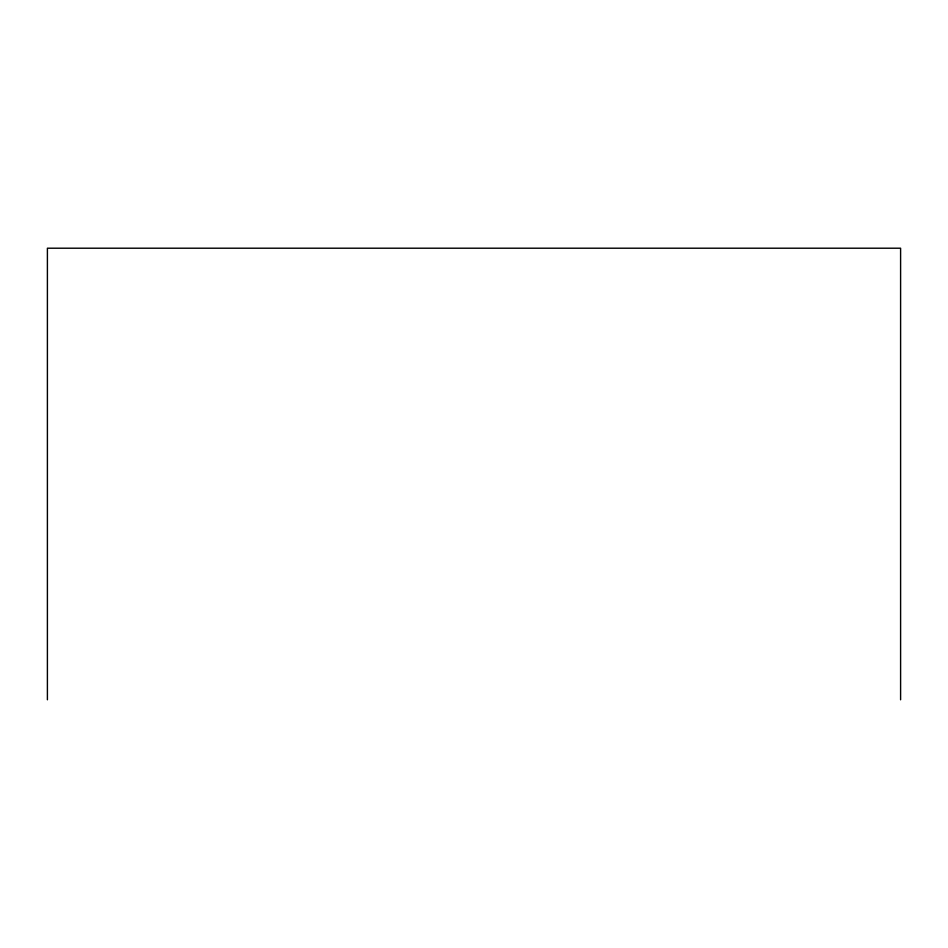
<?xml version="1.0" encoding="UTF-8"?>
<svg xmlns="http://www.w3.org/2000/svg" width="948" height="948" viewBox="0 0 948 948"><rect width="100%" height="100%" fill="white"/><g stroke="black" fill="none" stroke-linecap="round" stroke-linejoin="round"><path stroke-width="1.42" d="M900.6 699.79L900.6 248.21L47.4 248.21L47.4 699.79"/></g></svg>
